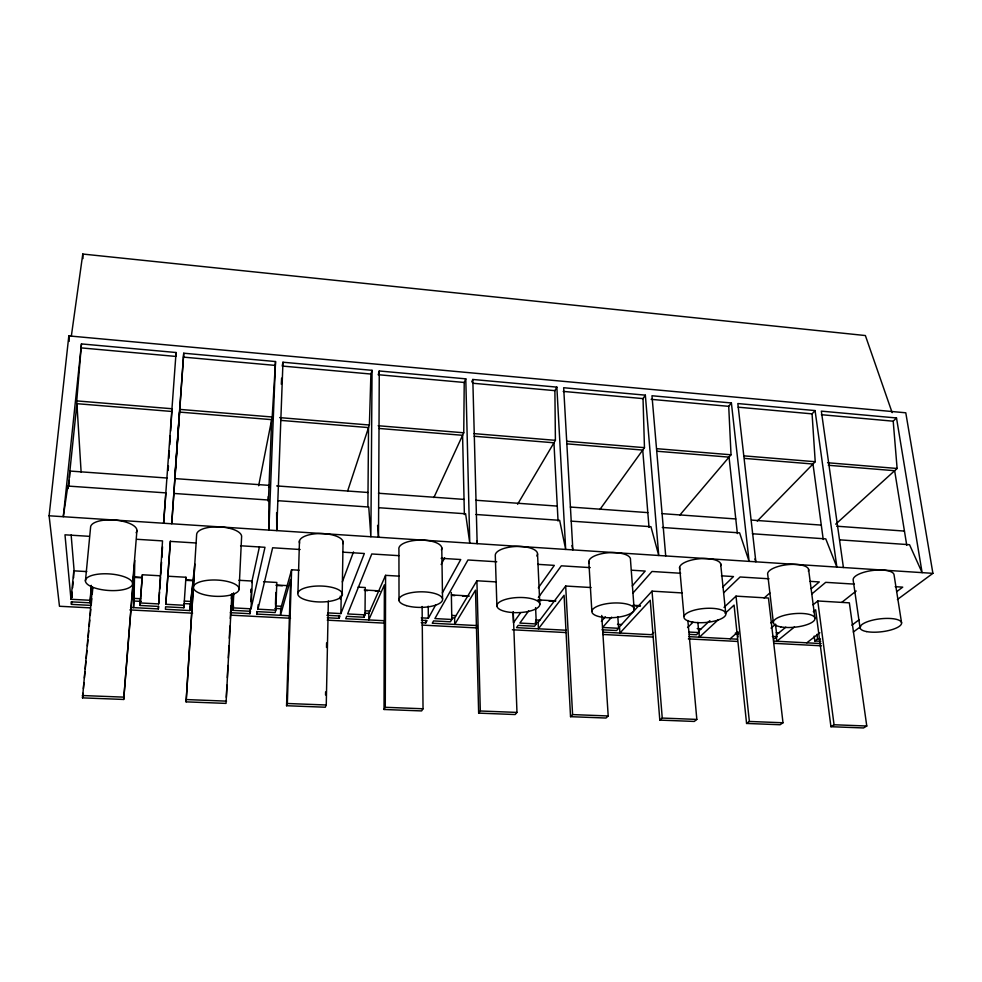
<?xml version="1.0" encoding="UTF-8"?>
<svg xmlns="http://www.w3.org/2000/svg" width="982" height="982" viewBox="0 0 982 982"><rect width="100%" height="100%" fill="white"/><g stroke="black" fill="none" stroke-linecap="round" stroke-linejoin="round"><path stroke-width="1.47" d="M422.113 606.495L423.033 708.771L421.622 710.931L384.036 709.483L384.379 584.891L368.778 619.924L368.827 613.419L385.582 575.342L399.183 576.152M384.036 709.483L385.275 707.298L385.582 575.342M379.248 507.755L465.628 513.782L469.777 543.181L465.787 378.843L379.273 370.975L378.5 537.228L377.591 525.358M372.055 370.324L370.901 374.044L282.215 366.041L282.963 362.223L372.055 370.324L370.877 536.737L368.753 507.019L278.09 500.71M385.091 620.771L345.725 618.721L346.671 616.34L363.966 617.248L363.991 614.634M363.966 617.248L365.009 614.867L365.243 587.518L358.074 587.113M367.894 506.565L368.532 427.587L280.656 420.382M433.872 497.579L463.75 432.78L464.228 382.464L465.787 378.843M327.792 612.891L340.914 613.59L341.184 596.823M342.202 595.325A22.304 7.979 0.8 0 0 311.65 586.5A22.304 7.979 0.8 0 0 306.47 600.137A22.304 7.979 0.8 0 0 342.202 595.325L343.049 541.413M123.695 699.454L134.166 570.419L133.527 607.625L134.068 601.033L134.78 560.477L123.695 699.454L82.525 697.871L92.468 587.138M327.288 617.752L339.048 618.365L339.085 615.751M340.251 599.045L340.3 596.074M325.545 694.974L325.607 691.905M326.515 647.482L326.601 642.891M299.068 570.211L291.605 569.769L280.717 608.73L280.496 615.309L290.611 579.466L286.56 705.727L325.288 707.224L326.257 705.002L328.344 601.033M130.569 607.465L158.36 608.926L158.519 606.434L140.107 605.464L140.18 602.948L142.39 574.765L160.717 575.82M297.939 592.858L299.473 540.873M347.64 491L369.392 425.01L370.901 374.044M140.107 605.464L142.39 574.765M286.56 705.727L287.345 703.493L291.605 569.769M289.641 615.788L256.805 614.069L257.382 611.639L275.156 612.572L275.819 610.141L276.826 582.461L263.544 581.7M282.963 362.223L276.74 530.599L276.642 512.604M275.451 604.47L275.881 592.49M275.525 361.548L268.872 530.096L268.884 500.059L173.839 493.443L171.727 523.762L183.732 353.213L275.525 361.548L272.198 416.994L258.659 485.734M268.061 501.065L268.246 496.524M268.479 499.629L271.67 419.645L179.559 412.096L173.753 494.474M256.805 614.069L256.916 611.43M275.819 610.141L257.971 609.184L258.143 604.814M230.316 612.682L249.944 613.713L250.115 609.748M250.901 592.134L251.036 589.139M250.913 601.647L251.453 589.617M249.944 613.713L250.496 611.283L232.587 610.338L233.065 607.87L251.048 608.828L252.276 581.049L238.896 580.288M239.068 589.568A22.905 8.151 2.3 0 0 206.22 580.497A22.905 8.151 2.3 0 0 203.446 594.491A22.905 8.151 2.3 0 0 239.068 589.568L241.584 537.179A22.525 8.74 2.8 0 0 220.447 526.941A22.525 8.74 2.8 0 0 196.658 534.306L186.101 701.86L226.032 703.394L231.899 593.889M232.587 610.338L233.446 593.14M233.065 607.87L233.79 593.214M281.318 384.244L281.613 378.168M226.326 697.343L226.94 685.215M227.321 677.641L227.934 665.514M228.315 657.94L228.916 645.812M229.297 638.239L229.911 626.111M230.291 618.537L230.905 606.41M231.286 598.836L231.506 594.282M140.18 602.948L158.667 603.93L162.521 540.898L136.621 539.278M160.827 574.298L161.576 562.06M161.87 557.469L162.521 546.753M168.143 470.439L168.438 465.91M168.904 458.349L169.383 450.787M169.763 444.736L170.34 435.664M170.623 431.123L172.034 408.745L76.743 400.902L81.457 343.921L176.073 352.513L175.815 356.429L81.666 347.935M170.34 541.094L165.786 604.298L184.137 605.28L183.867 607.772L165.602 606.802L165.418 609.294L189.772 610.571L194.841 564.036L186.101 701.86M183.867 607.772L185.942 577.256L167.762 576.213M174.686 478.516L183.732 353.213M176.073 352.513L163.601 523.234L165.897 492.89L67.832 486.053L63.29 516.704L81.457 343.921M158.36 608.926L158.556 606.25M158.667 603.93L159.526 592.085M159.747 589.126L160.606 577.293M165.786 604.298L170.426 541.389L196.351 543.009M132.607 583.627L136.928 530.501M90.602 605.378L71.453 604.384L71.22 601.843L90.013 602.825L91.265 585.346M90.013 602.825L91.449 587.457M82.525 697.871L82.954 693.292M83.384 688.713L83.949 682.613M84.378 678.034L84.955 671.921M85.238 668.877L85.95 661.242M86.232 658.186L86.956 650.55M87.386 645.972L87.95 639.871M88.233 636.815L88.81 630.714M89.239 626.135L89.804 620.035M90.234 615.456L90.81 609.343M91.24 604.765L91.805 598.664M92.234 594.085L92.811 587.972M85.434 580.988L90.565 527.543A23.249 8.887 4.4 0 1 116.612 520.251A23.249 8.887 4.4 0 1 136.105 532.735M89.853 600.272L70.974 599.278L73.822 570.837L86.772 571.585M71.625 597.768L72.189 592.183M72.619 587.874L73.184 582.13M73.613 577.821L73.822 570.837M71.453 604.384L71.723 601.671M68.703 486.029L69.292 480.333M69.587 477.473L69.869 471.041L167.014 478.025M185.942 577.256L185.672 579.859L193.221 580.288M90.074 607.858L59.472 606.262L49.1 515.783L68.826 335.905L905.785 412.796L932.9 573.341L897.401 599.511M189.772 610.571L194.08 573.881M71.342 336.09L82.783 254.043L865.375 335.549L892.147 412.636M268.614 487.416L269.043 485.366L174.87 478.59M251.662 582.547L259.457 546.692M251.048 608.828L264.98 547.305L240.578 545.771M257.971 609.184L272.64 547.772L300.148 549.503M378.487 373.455L379.273 370.975M342.35 581.921L353.483 551.933M339.048 618.365L339.981 615.984L326.908 615.297M340.914 613.59L364.347 553.504L342.939 552.166M471.741 381.888L472.808 379.469L556.855 387.117L565.681 549.429L559.642 520.325L475.914 514.494M441.151 564.503L444.662 557.813M421.204 622.662L425.771 622.895L427.06 620.575L421.401 620.268M421.266 617.85L428.361 618.218L435.713 604.887M442.342 592.883L460.742 559.531L441.139 558.304M517.588 504.269L555.407 440.329L554.891 390.652L556.855 387.117M451.327 592.453L451.806 619.47L450.419 621.802L433.578 620.919L432.276 623.239L477.375 625.595M513.23 611.811L516.974 712.416L515.157 714.54L478.651 713.128L475.497 590.157L454.727 624.417L454.605 617.985L476.908 580.767L496.008 581.896M599.892 509.498L644.462 447.657L643.026 398.606L645.346 395.157L563.668 387.73L572.85 549.895L571.929 545.526M520.583 612.756L513.476 622.735L513.095 612.314M538.345 587.825L554.327 565.374L537.657 564.331M528.684 610.89L519.859 623.079L536.319 623.951L535.595 607.625M538.382 597.486L561.323 565.816L590.292 567.621M536.319 623.951L534.589 626.234L518.201 625.374L516.544 627.645L566.356 630.248M601.733 615.468L608.202 715.964L605.992 718.038L570.542 716.676L564.085 595.276L538.418 628.787L538.124 622.441L565.681 586.033L591.017 587.531M478.651 713.128L480.308 710.993L476.908 580.767M679.974 514.924L731.025 454.789L728.718 406.339L731.394 402.964L651.974 395.758L665.71 555.935M601.365 621.41L605.342 616.831M632.248 585.935L645.199 571.058L631.475 570.198M611.663 617.175L602.592 627.461L618.623 628.308L617.813 616.586M632.838 593.189L651.999 571.475L680.673 573.267M757.269 521.074L815.22 461.724L812.077 413.864L815.072 410.574L737.838 403.553L755.858 561.814L754.9 558.967M682.33 592.944L652.023 591.152L619.507 626.774L619.937 633.046L650.244 600.26L659.806 720.113L694.262 721.439L696.839 719.413L687.854 620.514M618.623 628.308L616.573 630.542L602.052 629.781M570.542 716.676L572.592 714.589L608.202 715.964M653.607 632.531L651.471 634.691L603.206 632.175M722.654 587.113L733.48 576.569L721.414 575.82M821.382 414.699L893.203 421.192L896.505 417.976L922.11 572.641L909.541 544.715L839.806 539.855M687.56 627.523L693.034 622.257M723.673 592.772L740.097 576.986L769.029 578.791M709.863 620.636L698.803 630.996L699.393 637.208L718.407 619.605M724.029 607.367L736.009 596.135L768.464 598.05L782.998 722.764L780.076 724.741L746.578 723.452L734.07 605.108L725.121 613.382M697.858 622.416L698.803 632.555L696.459 634.753L689.389 634.384M835.694 524.179L897.118 468.475L893.203 421.192M764.143 598.026L769.839 592.956M730.117 638.803L738.071 631.843M770.821 622.907L773.129 620.955M811.218 588.758L819.295 581.933L810.15 581.356M659.806 720.113L662.249 718.063L696.839 719.413M771.03 628.112L775.682 624.208M811.758 594.024L825.715 582.338L854.401 584.13M776.111 635.121L785.833 627.154M813.035 604.851L817.761 600.972L849.344 602.85L866.775 726.017L863.522 727.957L830.944 726.705L815.661 609.822L813.305 611.725M774.319 638.852L776.946 636.704L775.522 624.564M794.475 626.97L776.836 641.246L776.32 636.839M841.795 602.359L856.169 591.004M806.799 642.817L819.86 632.727M814.176 636.091L814.814 640.988L817.589 638.865L820.571 639.012M851.897 625.166L859.164 619.74M896.676 591.667L902.728 587.15L895.179 586.671M853.321 632.003L860.674 626.59M746.578 723.452L749.364 721.451L782.998 722.764M830.944 726.705L834.062 724.753L866.775 726.017M82.316 695.526L123.695 697.134M186.408 699.565L226.523 701.136M287.345 703.493L326.257 705.002M385.275 707.298L423.033 708.771M480.308 710.993L516.974 712.416M134.068 601.033L141.359 601.389M230.647 606.152L233.655 606.299M735.371 633.022L738.304 633.169M689.008 636.655L737.482 639.196M773.939 641.099L821.161 643.566M129.857 609.92L192.595 613.173M230.856 615.162L290.525 618.255M327.252 620.158L383.864 623.104M422.125 625.092L477.203 627.94M512.395 629.769L565.951 632.555M602.678 634.458L653.177 637.072M688.37 638.901L737.335 641.442M774.062 643.357L821.492 645.812M134.117 598.382L140.635 598.738M184.297 601.082L190.483 601.414M275.39 605.968L281.404 606.287M365.488 610.804L369.883 611.037M451.732 615.432L456.004 615.653M535.706 619.937L539.855 620.158M617.494 624.319L621.545 624.54M697.195 628.59L701.148 628.811M776.161 632.838L778.726 632.973M184.113 603.586L190.189 603.905M274.813 608.41L280.717 608.73M364.518 613.185L368.827 613.419M451.61 617.825L454.605 617.985M535.215 622.281L538.124 622.441M735.493 633.685L738.55 633.844M365.009 614.867L347.64 613.946L371.773 553.971L398.913 555.665M451.806 619.47L434.903 618.574L467.96 559.986L496.745 561.778M688.861 632.04L698.803 632.555M772.38 636.459L776.946 636.704M814.814 640.988L820.768 641.295M134.78 576.962L142.304 577.391M276.163 585.002L288.291 585.689M364.212 590.01L379.469 590.869M451.425 594.957L469.249 595.976M537.927 599.879L555.873 600.898M632.887 605.28L640.448 605.71M133.331 577.342L142.402 577.858M185.819 580.325L193.429 580.755M276.261 585.456L282.3 585.8M364.641 590.477L367.698 590.648M375.333 591.09L379.911 591.348M451.88 595.436L454.912 595.608M462.497 596.037L468.561 596.381M538.382 600.346L541.401 600.518M548.938 600.947L554.965 601.279M635.489 605.857L640.08 606.115M89.362 536.332L64.984 534.809L70.974 599.278M49.1 515.783L932.9 573.341M571.193 521.135L650.931 526.696L658.75 555.493L645.346 395.157M662.31 527.481L739.606 532.87L749.106 561.373L731.394 402.964M752.359 533.766L825.776 538.885L836.86 567.093L815.072 410.574M276.679 485.918L368.017 492.485M378.463 493.246L464.044 499.396M475.754 500.243L557.273 506.098M570.321 507.043L647.813 512.616M662.101 513.647L735.776 518.95M751.476 520.079L821.283 525.1M836.713 526.205L904.434 531.078M179.755 409.384L272.198 416.994M279.686 417.62L369.392 425.01M378.18 425.734L463.75 432.78M473.827 433.602L555.407 440.329M566.823 441.274L644.462 447.657M657.154 448.713L731.025 454.789M743.607 455.832L815.22 461.724M827.568 462.743L897.118 468.475M171.862 411.47L76.915 403.688L68.04 488.594L67.832 486.053M378.831 428.434L462.583 435.296L464.388 514.568M474.146 436.241L553.946 442.784L558.058 521.074M566.86 443.839L642.731 450.063L649.016 527.408M656.884 451.229L729.037 457.133L737.372 533.557M744.614 458.41L812.986 464.02L823.247 539.523M828.305 465.272L894.651 470.709L906.754 545.329M183.45 357.117L274.813 365.365M378.095 374.694L464.228 382.464M472.723 383.238L554.891 390.652M563.189 391.401L643.026 398.606M651.14 399.343L728.718 406.339M738.157 407.186L812.077 413.864M896.505 417.976L821.345 411.139L843.415 567.51M901.574 622.87L894.05 574.838A20.597 6.997 -7.2 0 0 872.495 570.481A20.597 6.997 -7.2 0 0 853.186 580.129L860.06 627.903M476.736 540.726L477.166 543.66L472.808 379.469M817.761 600.972L834.062 724.753M808.579 569.327L814.913 617.985M816.999 634.335L817.589 638.865M773.423 623.128L767.752 574.728A20.634 7.291 -6.2 0 1 788.644 564.564A20.634 7.291 -6.2 0 1 808.382 571.254M736.009 596.135L749.364 721.451M737.47 631.991L737.998 636.937M720.628 563.656L725.698 612.94M71.895 595.043L72.128 597.621M679.605 567.215L684.024 616.377M71.146 534.994L74.141 570.996M652.023 591.152L662.249 718.063M634.188 609.65A21.223 7.304 -3.5 0 0 603.549 604.323A21.223 7.304 -3.5 0 0 601.389 617.089A21.223 7.304 -3.5 0 0 634.188 609.65L630.481 559.85A20.892 7.856 -3.7 0 0 607.833 552.805A20.892 7.856 -3.7 0 0 589.347 563.472M68.826 335.905L69.182 341.392M588.807 561.458L591.864 611.258M76.743 400.902L81.125 472.121M565.681 586.033L572.592 714.589M537.535 553.885L539.83 604.347A21.481 7.561 -2.1 0 1 507.657 611.97A21.481 7.561 -2.1 0 1 507.608 598.873A21.481 7.561 -2.1 0 1 539.83 604.347M82.783 254.043L82.991 258.573M496.904 605.98L495.284 555.53A21.138 8.114 -2.2 0 1 518.815 546.446A21.138 8.114 -2.2 0 1 536.835 556.008M441.765 547.747L442.551 598.885M428.226 606.176L428.361 618.218M425.746 620.317L425.771 622.895M399.023 600.554L398.925 549.417A21.481 8.359 -0.6 0 1 421.462 540.112A21.481 8.359 -0.6 0 1 441.397 549.92M679.839 569.179A20.732 7.574 -5 0 1 699.565 558.77A20.732 7.574 -5 0 1 720.727 565.632M299.608 543.107A21.948 8.568 1.1 0 1 321.077 533.57A21.948 8.568 1.1 0 1 343.025 543.647M406.339 605.612A21.837 7.782 -0.7 0 0 442.17 600.91A21.837 7.782 -0.7 0 0 413.778 592.306A21.837 7.782 -0.7 0 0 406.339 605.612M692.396 622.072A21.052 7.046 -4.7 0 0 725.772 614.793A21.052 7.046 -4.7 0 0 696.619 609.601A21.052 7.046 -4.7 0 0 692.396 622.072M92.271 587.052A23.642 8.286 3.9 0 0 131.784 585.714A23.642 8.286 3.9 0 0 103 573.807A23.642 8.286 3.9 0 0 92.271 587.052M780.776 626.897A20.953 6.776 -5.8 0 0 814.692 619.777A20.953 6.776 -5.8 0 0 786.963 614.732A20.953 6.776 -5.8 0 0 780.776 626.897M866.652 631.598A20.917 6.506 -6.7 0 0 901.059 624.638A20.917 6.506 -6.7 0 0 874.68 619.703A20.917 6.506 -6.7 0 0 866.652 631.598"/></g></svg>
